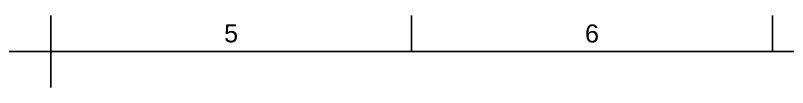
# Model space of a CAD drawing. Header units: millimetres. Extents: x 0 to 420, y 0 to 297.
# Drawn here: x 210.1 to 317.1, y 282 to 292 of the extents above; entities that cross this region are included whole.
import ezdxf
from ezdxf.enums import TextEntityAlignment as Align

# ---------------------------------------------------------------- set-up
doc = ezdxf.new("R2010")
doc.units = ezdxf.units.MM
doc.header["$LTSCALE"] = 0.75
doc.layers.add('Border', color=7, linetype='Continuous', lineweight=25)
doc.styles.add('FusionTitle', font='arial.ttf')

# ---------------------------------------------------------------- blocks, each defined once
blk = doc.blocks.new('ISO_A3_SHEET')
at = {"layer": 'Border'}
for p, q in [((215, 292), (215, 282)), ((265, 292), (265, 287)), ((315, 292), (315, 287)), ((410, 287), (20, 287))]:
    blk.add_line(p, q, dxfattribs=at)
at = {"layer": 'Border', "style": 'FusionTitle'}
for s, p in [('5', (240, 289.5)), ('6', (290, 289.5))]:
    blk.add_text(s, height=2.5, dxfattribs=at).set_placement(p, align=Align.MIDDLE)

msp = doc.modelspace()

# ---------------------------------------------------------------- block references
at = {"layer": 'Border'}
msp.add_blockref('ISO_A3_SHEET', (0, 0), dxfattribs=at)

doc.saveas('drawing.dxf')
